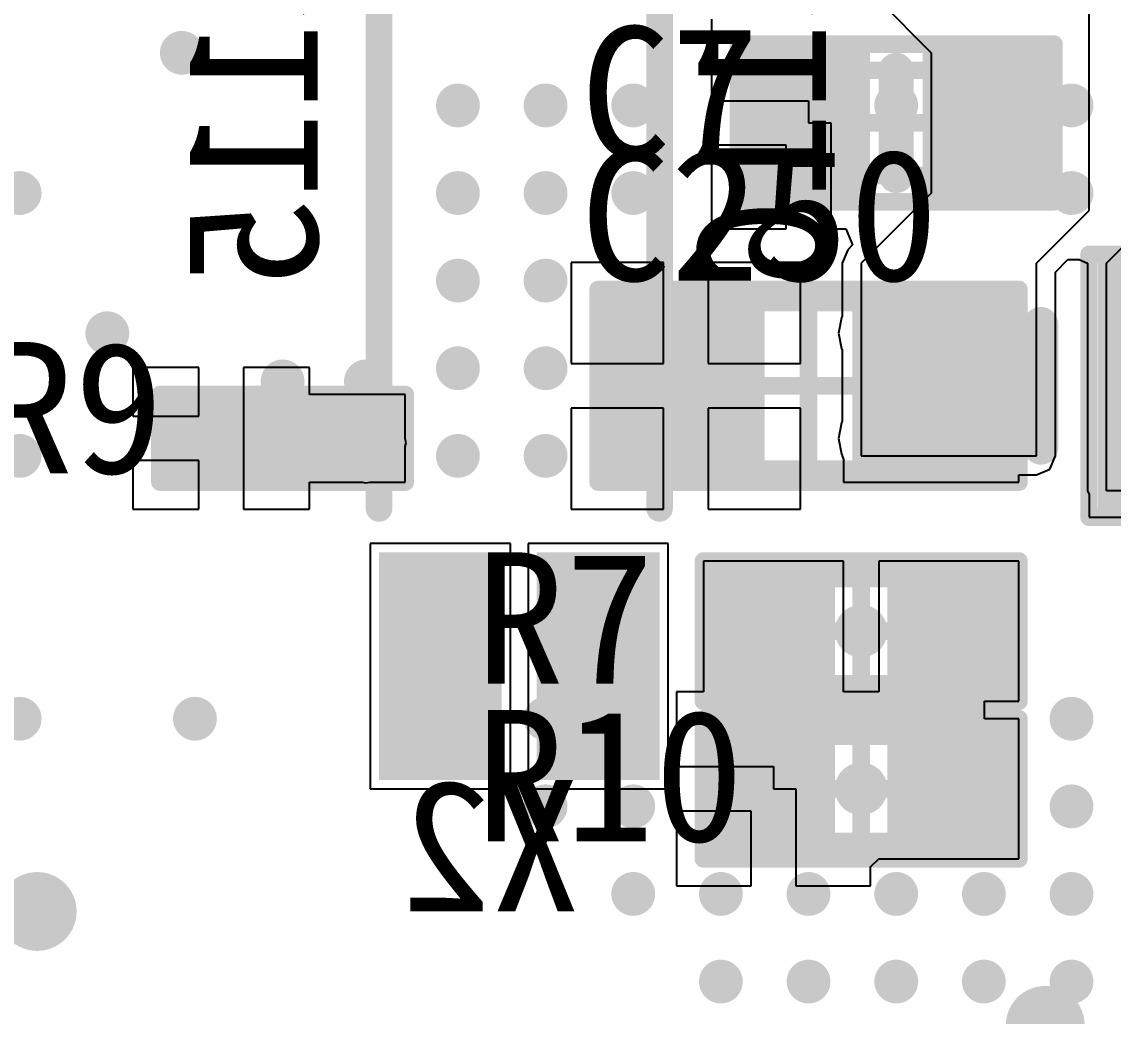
# Model space of a CAD drawing. Header units: millimetres. Extents: x 15 to 120, y 22 to 104.
# Drawn here: x 74.51 to 80.74, y 53.5 to 59.18 of the extents above; entities that cross this region are included whole.
import ezdxf

# ---------------------------------------------------------------- set-up
doc = ezdxf.new("R2010")
doc.units = ezdxf.units.MM
for name, color, linetype in [('BottomLayer', 5, 'Continuous'), ('BottomOverlay', 54, 'Continuous'), ('BottomPaste', 16, 'Continuous'), ('BottomSolder', 6, 'Continuous'), ('Mechanical13', 56, 'Continuous'), ('Mechanical15', 56, 'Continuous'), ('MultiLayer', 9, 'Continuous'), ('TopLayer', 1, 'Continuous'), ('TopOverlay', 2, 'Continuous'), ('TopPaste', 8, 'Continuous'), ('TopSolder', 216, 'Continuous')]:
    doc.layers.add(name, color=color, linetype=linetype)

msp = doc.modelspace()

# ---------------------------------------------------------------- linework, layer by layer
at = {"layer": 'BottomLayer'}
for p, q in [((77.29999525999999, 56.19999936), (76.49999686, 56.19999936)), ((76.49999686, 56.19999936), (76.49999686, 54.80000216)), ((77.29999525999999, 54.80000216), (77.29999525999999, 56.19999936)), ((78.199996, 56.19999936), (77.39999759999999, 56.19999936)), ((77.39999759999999, 56.19999936), (77.39999759999999, 54.80000216)), ((78.199996, 54.80000216), (78.199996, 56.19999936)), ((76.49999686, 54.80000216), (77.29999525999999, 54.80000216)), ((77.39999759999999, 54.80000216), (78.199996, 54.80000216))]:
    msp.add_line(p, q, dxfattribs=at)
at = {"layer": 'BottomLayer', "const_width": 0.12499848}
for points in [[(74.43750161999999, 58.20000044, 1), (74.5625001, 58.20000044, 1)], [(76.9375017, 58.20000044, 1), (77.06250018, 58.20000044, 1)], [(80.43750232, 58.20000044, 1), (80.5625008, 58.20000044, 1)], [(74.43750161999999, 56.7000009, 1), (74.5625001, 56.7000009, 1)], [(76.9375017, 56.7000009, 1), (77.06250018, 56.7000009, 1)], [(78.33750144, 56.7000009, 1), (78.46249992, 56.7000009, 1)], [(74.43749908, 55.20000135999999, 1), (74.56249756, 55.20000135999999, 1)], [(75.43749962, 55.20000135999999, 1), (75.5624981, 55.20000135999999, 1)], [(78.83750044, 55.20000135999999, 1), (78.96249892, 55.20000135999999, 1)], [(80.43750232, 55.20000135999999, 1), (80.5625008, 55.20000135999999, 1)]]:
    msp.add_lwpolyline(points, format="xyb", close=True, dxfattribs=at)
at = {"layer": 'BottomLayer'}
for points in [[(77.19999546, 54.90000196), (77.19999546, 56.09999955999999), (76.59999666, 54.90000196), (76.59999666, 56.09999955999999)], [(78.09999619999999, 54.90000196), (78.09999619999999, 56.09999955999999), (77.4999974, 54.90000196), (77.4999974, 56.09999955999999)]]:
    msp.add_solid(points, dxfattribs=at)
at = {"layer": 'BottomOverlay', "const_width": 0.15200122}
for points in [[(76.54999676, 56.40000149999999), (76.54999676, 60.90000011999999)], [(78.1499961, 56.40000149999999), (78.1499961, 60.90000011999999)]]:
    msp.add_lwpolyline(points, dxfattribs=at)
at = {"layer": 'BottomOverlay', "const_width": 0.07599934}
for points in [[(76.51199582, 56.40000149999999, 1), (76.5879977, 56.40000149999999, 1)], [(78.11199515999999, 56.40000149999999, 1), (78.18799704, 56.40000149999999, 1)]]:
    msp.add_lwpolyline(points, format="xyb", close=True, dxfattribs=at)
at = {"layer": 'BottomPaste'}
for points in [[(77.19999546, 54.90000196), (77.19999546, 56.09999955999999), (76.59999666, 54.90000196), (76.59999666, 56.09999955999999)], [(77.19999546, 54.90000196), (77.19999546, 56.09999955999999), (76.59999666, 54.90000196), (76.59999666, 56.09999955999999)], [(78.09999619999999, 54.90000196), (78.09999619999999, 56.09999955999999), (77.4999974, 54.90000196), (77.4999974, 56.09999955999999)], [(78.09999619999999, 54.90000196), (78.09999619999999, 56.09999955999999), (77.4999974, 54.90000196), (77.4999974, 56.09999955999999)]]:
    msp.add_solid(points, dxfattribs=at)
at = {"layer": 'BottomSolder'}
for points in [[(77.24999536, 54.85000205999999), (77.24999536, 56.14999946), (76.54999676, 54.85000205999999), (76.54999676, 56.14999946)], [(77.24999536, 54.85000205999999), (77.24999536, 56.14999946), (76.54999676, 54.85000205999999), (76.54999676, 56.14999946)], [(78.1499961, 54.85000205999999), (78.1499961, 56.14999946), (77.4499975, 54.85000205999999), (77.4499975, 56.14999946)], [(78.1499961, 54.85000205999999), (78.1499961, 56.14999946), (77.4499975, 54.85000205999999), (77.4499975, 56.14999946)]]:
    msp.add_solid(points, dxfattribs=at)
at = {"layer": 'Mechanical13', "const_width": 0.0999998}
for points in [[(78.94999704, 58.89997872), (80.05002024, 58.89997872)], [(78.94999704, 58.29997992), (78.94999704, 58.89997872)], [(80.05002024, 58.29997992), (80.05002024, 58.89997872)], [(78.94999704, 58.29997992), (80.05002024, 58.29997992)], [(78.12499996, 57.57499788), (79.87500154, 57.57499788)], [(78.12499996, 56.62499724), (78.12499996, 57.57499788)], [(79.87500154, 56.62499724), (79.87500154, 57.57499788)], [(75.68499976, 56.9649991), (76.3149985, 56.9649991)], [(75.68499976, 56.63499722), (75.68499976, 56.9649991)], [(76.3149985, 56.63499722), (76.3149985, 56.9649991)], [(75.68499976, 56.63499722), (76.3149985, 56.63499722)], [(78.12499996, 56.62499724), (79.87500154, 56.62499724)], [(78.75000252, 55.40000096), (78.75000252, 55.99999975999999)], [(78.75000252, 55.99999975999999), (79.85000285999999, 55.99999975999999)], [(79.85000285999999, 55.40000096), (79.85000285999999, 55.99999975999999)], [(78.75000252, 55.40000096), (79.85000285999999, 55.40000096)], [(78.74999998, 54.50000022), (78.74999998, 55.09999902)], [(78.74999998, 55.09999902), (79.85000031999999, 55.09999902)], [(79.85000031999999, 54.50000022), (79.85000031999999, 55.09999902)], [(78.74999998, 54.50000022), (79.85000031999999, 54.50000022)]]:
    msp.add_lwpolyline(points, dxfattribs=at)
at = {"layer": 'Mechanical13', "const_width": 0.0499999}
for points in [[(78.92499835999999, 58.89997872, 1), (78.97499572, 58.89997872, 1)], [(78.92499835999999, 58.89997872, 1), (78.97499572, 58.89997872, 1)], [(80.02502156, 58.89997872, 1), (80.07501891999999, 58.89997872, 1)], [(80.02502156, 58.89997872, 1), (80.07501891999999, 58.89997872, 1)], [(78.92499835999999, 58.29997992, 1), (78.97499572, 58.29997992, 1)], [(78.92499835999999, 58.29997992, 1), (78.97499572, 58.29997992, 1)], [(80.02502156, 58.29997992, 1), (80.07501891999999, 58.29997992, 1)], [(80.02502156, 58.29997992, 1), (80.07501891999999, 58.29997992, 1)], [(78.10000128, 57.57499788, 1), (78.14999863999999, 57.57499788, 1)], [(78.10000128, 57.57499788, 1), (78.14999863999999, 57.57499788, 1)], [(79.85000285999999, 57.57499788, 1), (79.90000022, 57.57499788, 1)], [(79.85000285999999, 57.57499788, 1), (79.90000022, 57.57499788, 1)], [(75.66000108, 56.9649991, 1), (75.70999843999999, 56.9649991, 1)], [(75.66000108, 56.9649991, 1), (75.70999843999999, 56.9649991, 1)], [(76.28999981999999, 56.9649991, 1), (76.33999718, 56.9649991, 1)], [(76.28999981999999, 56.9649991, 1), (76.33999718, 56.9649991, 1)], [(75.66000108, 56.63499722, 1), (75.70999843999999, 56.63499722, 1)], [(75.66000108, 56.63499722, 1), (75.70999843999999, 56.63499722, 1)], [(76.28999981999999, 56.63499722, 1), (76.33999718, 56.63499722, 1)], [(76.28999981999999, 56.63499722, 1), (76.33999718, 56.63499722, 1)], [(78.10000128, 56.62499724, 1), (78.14999863999999, 56.62499724, 1)], [(78.10000128, 56.62499724, 1), (78.14999863999999, 56.62499724, 1)], [(79.85000285999999, 56.62499724, 1), (79.90000022, 56.62499724, 1)], [(79.85000285999999, 56.62499724, 1), (79.90000022, 56.62499724, 1)], [(78.72500384, 55.99999975999999, 1), (78.77500119999999, 55.99999975999999, 1)], [(78.72500384, 55.99999975999999, 1), (78.77500119999999, 55.99999975999999, 1)], [(79.82500418, 55.99999975999999, 1), (79.87500154, 55.99999975999999, 1)], [(79.82500418, 55.99999975999999, 1), (79.87500154, 55.99999975999999, 1)], [(78.72500384, 55.40000096, 1), (78.77500119999999, 55.40000096, 1)], [(78.72500384, 55.40000096, 1), (78.77500119999999, 55.40000096, 1)], [(79.82500418, 55.40000096, 1), (79.87500154, 55.40000096, 1)], [(79.82500418, 55.40000096, 1), (79.87500154, 55.40000096, 1)], [(78.7250013, 55.09999902, 1), (78.77499866, 55.09999902, 1)], [(78.7250013, 55.09999902, 1), (78.77499866, 55.09999902, 1)], [(79.82500164, 55.09999902, 1), (79.874999, 55.09999902, 1)], [(79.82500164, 55.09999902, 1), (79.874999, 55.09999902, 1)], [(78.7250013, 54.50000022, 1), (78.77499866, 54.50000022, 1)], [(78.7250013, 54.50000022, 1), (78.77499866, 54.50000022, 1)], [(79.82500164, 54.50000022, 1), (79.874999, 54.50000022, 1)], [(79.82500164, 54.50000022, 1), (79.874999, 54.50000022, 1)]]:
    msp.add_lwpolyline(points, format="xyb", close=True, dxfattribs=at)
at = {"layer": 'Mechanical15', "const_width": 0.0999998}
for points in [[(78.59998503999999, 59.04999111999999), (80.39998143999999, 59.04999111999999)], [(78.59998503999999, 58.15001831999999), (78.59998503999999, 59.04999111999999)], [(80.39998143999999, 58.15001831999999), (80.39998143999999, 59.04999111999999)], [(79.50000863999999, 58.29997992), (79.50000863999999, 58.89997872)], [(79.19998384, 58.60000471999999), (79.79998264, 58.60000471999999)], [(78.59998503999999, 58.15001831999999), (80.39998143999999, 58.15001831999999)], [(80.60000136, 57.8499986), (83.40000083999999, 57.8499986)], [(80.60000136, 56.34999905999999), (80.60000136, 57.8499986)], [(77.80000188, 57.64999899999999), (80.19999962, 57.64999899999999)], [(77.80000188, 56.54999866), (77.80000188, 57.64999899999999)], [(80.19999962, 56.54999866), (80.19999962, 57.64999899999999)], [(78.99999948, 56.62499724), (78.99999948, 57.57499788)], [(78.52500169999999, 57.09999756), (79.47499979999999, 57.09999756)], [(75.29999925999999, 57.04999766), (76.69999899999999, 57.04999766)], [(75.29999925999999, 56.54999866), (75.29999925999999, 57.04999766)], [(76.69999899999999, 56.54999866), (76.69999899999999, 57.04999766)], [(76.00000039999999, 56.63499722), (76.00000039999999, 56.9649991)], [(75.83499945999999, 56.79999815999999), (76.16499879999999, 56.79999815999999)], [(75.29999925999999, 56.54999866), (76.69999899999999, 56.54999866)], [(77.80000188, 56.54999866), (80.19999962, 56.54999866)], [(80.60000136, 56.34999905999999), (83.40000083999999, 56.34999905999999)], [(78.40000322, 55.29999862), (78.40000322, 56.09999955999999)], [(78.40000322, 56.09999955999999), (80.20000216, 56.09999955999999)], [(80.20000216, 55.29999862), (80.20000216, 56.09999955999999)], [(79.30000142, 55.40000096), (79.30000142, 55.99999975999999)], [(79.00000202, 55.70000036), (79.60000336, 55.70000036)], [(78.40000322, 55.29999862), (80.20000216, 55.29999862)], [(78.40000067999999, 54.40000042), (78.40000067999999, 55.20000135999999)], [(78.40000067999999, 55.20000135999999), (80.19999962, 55.20000135999999)], [(80.19999962, 54.40000042), (80.19999962, 55.20000135999999)], [(79.30000142, 54.50000022), (79.30000142, 55.09999902)], [(78.99999948, 54.79999961999999), (79.60000081999999, 54.79999961999999)], [(78.40000067999999, 54.40000042), (80.19999962, 54.40000042)]]:
    msp.add_lwpolyline(points, dxfattribs=at)
at = {"layer": 'Mechanical15', "const_width": 0.0499999}
for points in [[(78.57498636, 59.04999111999999, 1), (78.62498371999999, 59.04999111999999, 1)], [(78.57498636, 59.04999111999999, 1), (78.62498371999999, 59.04999111999999, 1)], [(80.37498276, 59.04999111999999, 1), (80.42498012, 59.04999111999999, 1)], [(80.37498276, 59.04999111999999, 1), (80.42498012, 59.04999111999999, 1)], [(79.47500996, 58.89997872, 1), (79.52500732, 58.89997872, 1)], [(79.17498515999999, 58.60000471999999, 1), (79.22498252, 58.60000471999999, 1)], [(79.77498396, 58.60000471999999, 1), (79.82498131999999, 58.60000471999999, 1)], [(79.47500996, 58.29997992, 1), (79.52500732, 58.29997992, 1)], [(78.57498636, 58.15001831999999, 1), (78.62498371999999, 58.15001831999999, 1)], [(78.57498636, 58.15001831999999, 1), (78.62498371999999, 58.15001831999999, 1)], [(80.37498276, 58.15001831999999, 1), (80.42498012, 58.15001831999999, 1)], [(80.37498276, 58.15001831999999, 1), (80.42498012, 58.15001831999999, 1)], [(80.57500268, 57.8499986, 1), (80.62500003999999, 57.8499986, 1)], [(80.57500268, 57.8499986, 1), (80.62500003999999, 57.8499986, 1)], [(77.7750032, 57.64999899999999, 1), (77.82500055999999, 57.64999899999999, 1)], [(77.7750032, 57.64999899999999, 1), (77.82500055999999, 57.64999899999999, 1)], [(80.17500093999999, 57.64999899999999, 1), (80.2249983, 57.64999899999999, 1)], [(80.17500093999999, 57.64999899999999, 1), (80.2249983, 57.64999899999999, 1)], [(78.97500079999999, 57.57499788, 1), (79.02499816, 57.57499788, 1)], [(78.50000302, 57.09999756, 1), (78.55000038, 57.09999756, 1)], [(79.45000112, 57.09999756, 1), (79.49999848, 57.09999756, 1)], [(75.27500058, 57.04999766, 1), (75.32499793999999, 57.04999766, 1)], [(75.27500058, 57.04999766, 1), (75.32499793999999, 57.04999766, 1)], [(76.67500032, 57.04999766, 1), (76.72499768, 57.04999766, 1)], [(76.67500032, 57.04999766, 1), (76.72499768, 57.04999766, 1)], [(75.97500172, 56.9649991, 1), (76.02499908, 56.9649991, 1)], [(75.81000078, 56.79999815999999, 1), (75.85999814, 56.79999815999999, 1)], [(76.14000012, 56.79999815999999, 1), (76.18999748, 56.79999815999999, 1)], [(75.97500172, 56.63499722, 1), (76.02499908, 56.63499722, 1)], [(78.97500079999999, 56.62499724, 1), (79.02499816, 56.62499724, 1)], [(75.27500058, 56.54999866, 1), (75.32499793999999, 56.54999866, 1)], [(75.27500058, 56.54999866, 1), (75.32499793999999, 56.54999866, 1)], [(76.67500032, 56.54999866, 1), (76.72499768, 56.54999866, 1)], [(76.67500032, 56.54999866, 1), (76.72499768, 56.54999866, 1)], [(77.7750032, 56.54999866, 1), (77.82500055999999, 56.54999866, 1)], [(77.7750032, 56.54999866, 1), (77.82500055999999, 56.54999866, 1)], [(80.17500093999999, 56.54999866, 1), (80.2249983, 56.54999866, 1)], [(80.17500093999999, 56.54999866, 1), (80.2249983, 56.54999866, 1)], [(80.57500268, 56.34999905999999, 1), (80.62500003999999, 56.34999905999999, 1)], [(80.57500268, 56.34999905999999, 1), (80.62500003999999, 56.34999905999999, 1)], [(78.37500453999999, 56.09999955999999, 1), (78.4250019, 56.09999955999999, 1)], [(78.37500453999999, 56.09999955999999, 1), (78.4250019, 56.09999955999999, 1)], [(80.17500348, 56.09999955999999, 1), (80.22500083999999, 56.09999955999999, 1)], [(80.17500348, 56.09999955999999, 1), (80.22500083999999, 56.09999955999999, 1)], [(79.27500273999999, 55.99999975999999, 1), (79.3250001, 55.99999975999999, 1)], [(78.97500334, 55.70000036, 1), (79.02500069999999, 55.70000036, 1)], [(79.57500467999999, 55.70000036, 1), (79.62500204, 55.70000036, 1)], [(79.27500273999999, 55.40000096, 1), (79.3250001, 55.40000096, 1)], [(78.37500453999999, 55.29999862, 1), (78.4250019, 55.29999862, 1)], [(78.37500453999999, 55.29999862, 1), (78.4250019, 55.29999862, 1)], [(80.17500348, 55.29999862, 1), (80.22500083999999, 55.29999862, 1)], [(80.17500348, 55.29999862, 1), (80.22500083999999, 55.29999862, 1)], [(78.375002, 55.20000135999999, 1), (78.42499936, 55.20000135999999, 1)], [(78.375002, 55.20000135999999, 1), (78.42499936, 55.20000135999999, 1)], [(80.17500093999999, 55.20000135999999, 1), (80.2249983, 55.20000135999999, 1)], [(80.17500093999999, 55.20000135999999, 1), (80.2249983, 55.20000135999999, 1)], [(79.27500273999999, 55.09999902, 1), (79.3250001, 55.09999902, 1)], [(78.97500079999999, 54.79999961999999, 1), (79.02499816, 54.79999961999999, 1)], [(79.57500214, 54.79999961999999, 1), (79.6249995, 54.79999961999999, 1)], [(79.27500273999999, 54.50000022, 1), (79.3250001, 54.50000022, 1)], [(78.375002, 54.40000042, 1), (78.42499936, 54.40000042, 1)], [(78.375002, 54.40000042, 1), (78.42499936, 54.40000042, 1)], [(80.17500093999999, 54.40000042, 1), (80.2249983, 54.40000042, 1)], [(80.17500093999999, 54.40000042, 1), (80.2249983, 54.40000042, 1)]]:
    msp.add_lwpolyline(points, format="xyb", close=True, dxfattribs=at)
at = {"layer": 'MultiLayer'}
for points, const_width in [([(75.36250104, 59.00000137999999, 1), (75.48749952, 59.00000137999999, 1)], 0.12499848), ([(78.76250186, 58.87500035999999, 1), (78.88750034, 58.87500035999999, 1)], 0.12499848), ([(76.9375017, 58.69999944, 1), (77.06250018, 58.69999944, 1)], 0.12499848), ([(77.4375007, 58.69999944, 1), (77.56249917999999, 58.69999944, 1)], 0.12499848), ([(77.93750224, 58.69999944, 1), (78.06250072, 58.69999944, 1)], 0.12499848), ([(79.43750177999999, 58.69999944, 1), (79.56250026, 58.69999944, 1)], 0.12499848), ([(80.43750232, 58.69999944, 1), (80.5625008, 58.69999944, 1)], 0.12499848), ([(78.76250186, 58.59999964, 1), (78.88750034, 58.59999964, 1)], 0.12499848), ([(79.93748808, 58.59999964, 1), (80.06248656, 58.59999964, 1)], 0.12499848), ([(78.76250186, 58.32499892, 1), (78.88750034, 58.32499892, 1)], 0.12499848), ([(74.43750161999999, 58.20000044, 1), (74.5625001, 58.20000044, 1)], 0.12499848), ([(74.43750161999999, 58.20000044, 1), (74.5625001, 58.20000044, 1)], 0.12499848), ([(76.9375017, 58.20000044, 1), (77.06250018, 58.20000044, 1)], 0.12499848), ([(76.9375017, 58.20000044, 1), (77.06250018, 58.20000044, 1)], 0.12499848), ([(77.4375007, 58.20000044, 1), (77.56249917999999, 58.20000044, 1)], 0.12499848), ([(77.93750224, 58.20000044, 1), (78.06250072, 58.20000044, 1)], 0.12499848), ([(80.43750232, 58.20000044, 1), (80.5625008, 58.20000044, 1)], 0.12499848), ([(76.9375017, 57.70000143999999, 1), (77.06250018, 57.70000143999999, 1)], 0.12499848), ([(77.4375007, 57.70000143999999, 1), (77.56249917999999, 57.70000143999999, 1)], 0.12499848), ([(77.96250092, 57.47500062, 1), (78.0874994, 57.47500062, 1)], 0.12499848), ([(74.93750062, 57.3999995, 1), (75.0624991, 57.3999995, 1)], 0.12499848), ([(79.33750198, 57.40000204, 1), (79.46250046, 57.40000204, 1)], 0.12499848), ([(79.58750148, 57.29999969999999, 1), (79.81249976, 57.29999969999999, 1)], 0.22499828), ([(79.93750078, 57.40000204, 1), (80.06249926, 57.40000204, 1)], 0.12499848), ([(76.9375017, 57.19999989999999, 1), (77.06250018, 57.19999989999999, 1)], 0.12499848), ([(77.4375007, 57.19999989999999, 1), (77.56249917999999, 57.19999989999999, 1)], 0.12499848), ([(77.96250092, 57.19999989999999, 1), (78.0874994, 57.19999989999999, 1)], 0.12499848), ([(75.93750116, 57.12500132, 1), (76.06249964, 57.12500132, 1)], 0.12499848), ([(76.41250147999999, 57.12500132, 1), (76.53749995999999, 57.12500132, 1)], 0.12499848), ([(79.43750177999999, 57.1000001, 1), (79.56250026, 57.1000001, 1)], 0.12499848), ([(79.83750098, 57.1000001, 1), (79.96249945999999, 57.1000001, 1)], 0.12499848), ([(79.58750148, 56.9000005, 1), (79.81249976, 56.9000005, 1)], 0.22499828), ([(77.96250092, 56.92499918, 1), (78.0874994, 56.92499918, 1)], 0.12499848), ([(76.41250147999999, 56.77500202, 1), (76.53749995999999, 56.77500202, 1)], 0.12499848), ([(79.33750198, 56.8000007, 1), (79.46250046, 56.8000007, 1)], 0.12499848), ([(79.93750078, 56.8000007, 1), (80.06249926, 56.8000007, 1)], 0.12499848), ([(74.43750161999999, 56.7000009, 1), (74.5625001, 56.7000009, 1)], 0.12499848), ([(76.9375017, 56.7000009, 1), (77.06250018, 56.7000009, 1)], 0.12499848), ([(76.9375017, 56.7000009, 1), (77.06250018, 56.7000009, 1)], 0.12499848), ([(77.4375007, 56.7000009, 1), (77.56249917999999, 56.7000009, 1)], 0.12499848), ([(78.33750144, 56.7000009, 1), (78.46249992, 56.7000009, 1)], 0.12499848), ([(79.7125025, 55.82500138, 1), (79.83750098, 55.82500138, 1)], 0.12499848), ([(78.73750064, 55.72500158, 1), (78.86249912, 55.72500158, 1)], 0.12499848), ([(76.9375017, 55.70000036, 1), (77.06250018, 55.70000036, 1)], 0.12499848), ([(77.4375007, 55.70000036, 1), (77.56249917999999, 55.70000036, 1)], 0.12499848), ([(77.93750224, 55.70000036, 1), (78.06250072, 55.70000036, 1)], 0.12499848), ([(74.43749908, 55.20000135999999, 1), (74.56249756, 55.20000135999999, 1)], 0.12499848), ([(75.43749962, 55.20000135999999, 1), (75.5624981, 55.20000135999999, 1)], 0.12499848), ([(76.9375017, 55.20000135999999, 1), (77.06250018, 55.20000135999999, 1)], 0.12499848), ([(77.4375007, 55.20000135999999, 1), (77.56249917999999, 55.20000135999999, 1)], 0.12499848), ([(77.93750224, 55.20000135999999, 1), (78.06250072, 55.20000135999999, 1)], 0.12499848), ([(78.83750044, 55.20000135999999, 1), (78.96249892, 55.20000135999999, 1)], 0.12499848), ([(80.43750232, 55.20000135999999, 1), (80.5625008, 55.20000135999999, 1)], 0.12499848), ([(80.43750232, 55.20000135999999, 1), (80.5625008, 55.20000135999999, 1)], 0.12499848), ([(77.4375007, 54.69999982, 1), (77.56249917999999, 54.69999982, 1)], 0.12499848), ([(77.93750224, 54.69999982, 1), (78.06250072, 54.69999982, 1)], 0.12499848), ([(78.53750104, 54.69999982, 1), (78.66249952, 54.69999982, 1)], 0.12499848), ([(78.93750278, 54.69999982, 1), (79.06250125999999, 54.69999982, 1)], 0.12499848), ([(80.43750232, 54.69999982, 1), (80.5625008, 54.69999982, 1)], 0.12499848), ([(74.48750152, 54.10000101999999, 1), (74.71249979999999, 54.10000101999999, 1)], 0.22499828), ([(77.93750224, 54.20000082, 1), (78.06250072, 54.20000082, 1)], 0.12499848), ([(78.43750123999999, 54.20000082, 1), (78.56249971999999, 54.20000082, 1)], 0.12499848), ([(78.93750278, 54.20000082, 1), (79.06250125999999, 54.20000082, 1)], 0.12499848), ([(79.43750177999999, 54.20000082, 1), (79.56250026, 54.20000082, 1)], 0.12499848), ([(79.93750078, 54.20000082, 1), (80.06249926, 54.20000082, 1)], 0.12499848), ([(80.43750232, 54.20000082, 1), (80.5625008, 54.20000082, 1)], 0.12499848), ([(78.43750123999999, 53.69999928, 1), (78.56249971999999, 53.69999928, 1)], 0.12499848), ([(78.93750278, 53.69999928, 1), (79.06250125999999, 53.69999928, 1)], 0.12499848), ([(79.43750177999999, 53.69999928, 1), (79.56250026, 53.69999928, 1)], 0.12499848), ([(79.93750078, 53.69999928, 1), (80.06249926, 53.69999928, 1)], 0.12499848), ([(80.43750232, 53.69999928, 1), (80.5625008, 53.69999928, 1)], 0.12499848), ([(80.23750272, 53.44999978, 1), (80.46250099999999, 53.44999978, 1)], 0.22499828)]:
    msp.add_lwpolyline(points, format="xyb", close=True, dxfattribs=dict(at, const_width=const_width))
at = {"layer": 'TopLayer'}
for p, q in [((80.60000136, 58.10000064), (80.60000136, 60.20000151999999)), ((79.40000122, 59.30000078), (79.70000062, 59.00000137999999)), ((78.44598484, 59.19176122), (78.44598484, 58.72700472)), ((79.70000062, 59.00000137999999), (79.70000062, 58.20000044)), ((78.44598484, 58.72700472), (78.99998423999999, 58.72700472)), ((78.99998423999999, 58.72700472), (78.99998423999999, 58.60000471999999)), ((78.99998423999999, 58.60000471999999), (79.12698424, 58.60000471999999)), ((79.12698424, 58.60000471999999), (79.12698424, 57.99600542)), ((78.87298424, 58.47300472), (78.44598484, 58.47300472)), ((78.44598484, 58.47300472), (78.44598484, 57.99600542)), ((78.87298424, 57.99600542), (78.87298424, 58.47300472)), ((79.70000062, 58.20000044), (79.30000142, 57.80000124)), ((80.30000195999999, 57.80000124), (80.60000136, 58.10000064)), ((78.44598484, 57.99600542), (78.87298424, 57.99600542)), ((79.12698424, 57.99600542), (79.21227236, 57.99600542)), ((79.21227236, 57.99600542), (79.25054, 57.90361546)), ((80.70000116, 57.80000124), (80.90000076, 58.00000084)), ((79.25054, 57.90361546), (79.2234636, 57.87653906)), ((79.2234636, 57.87653906), (79.19176186, 57.80000124)), ((78.17300087999999, 57.80399666), (77.64600168, 57.80399666)), ((77.64600168, 57.80399666), (77.64600168, 57.22699755999999)), ((78.17300087999999, 57.22699755999999), (78.17300087999999, 57.80399666)), ((78.95400008, 57.80399666), (78.42700088, 57.80399666)), ((78.42700088, 57.80399666), (78.42700088, 57.22699755999999)), ((78.95400008, 57.22699755999999), (78.95400008, 57.80399666)), ((79.19176186, 57.80000124), (79.19176186, 57.49333434)), ((79.30000142, 57.80000124), (79.30000142, 56.7000009)), ((80.30000195999999, 56.7000009), (80.30000195999999, 57.80000124)), ((80.40824151999999, 57.74918854), (80.47895512, 57.8198996)), ((80.47895512, 57.8198996), (80.54372258, 57.81989706)), ((80.54372258, 57.81989706), (80.5917616, 57.7999987)), ((80.5917616, 57.7999987), (80.5917616, 56.50000129999999)), ((80.70000116, 56.50000129999999), (80.70000116, 57.80000124)), ((80.40824151999999, 56.7000009), (80.40824151999999, 57.74918854)), ((79.18805854, 57.48779206), (79.17059603999999, 57.40000204)), ((79.19176186, 57.49333434), (79.18805854, 57.48779206)), ((79.17059603999999, 57.40000204), (79.18805854, 57.31221202)), ((79.18805854, 57.31221202), (79.19176186, 57.30666974)), ((79.19176186, 57.30666974), (79.19176186, 56.893333)), ((77.64600168, 57.22699755999999), (78.17300087999999, 57.22699755999999)), ((78.42700088, 57.22699755999999), (78.95400008, 57.22699755999999)), ((75.52299855999999, 57.20399785999999), (75.14599906, 57.20399785999999)), ((75.14599906, 57.20399785999999), (75.14599906, 56.92699816)), ((75.52299855999999, 56.92699816), (75.52299855999999, 57.20399785999999)), ((76.15399805999999, 57.20399785999999), (75.77699856, 57.20399785999999)), ((75.77699856, 57.20399785999999), (75.77699856, 56.79999815999999)), ((76.15399805999999, 57.04999766), (76.15399805999999, 57.20399785999999)), ((76.69999899999999, 57.04999766), (76.15399805999999, 57.04999766)), ((76.69999899999999, 56.7971559), (76.69999899999999, 57.04999766)), ((78.17300087999999, 56.97299756), (77.64600168, 56.97299756)), ((77.64600168, 56.97299756), (77.64600168, 56.39599845999999)), ((78.17300087999999, 56.39599845999999), (78.17300087999999, 56.97299756)), ((78.95400008, 56.97299756), (78.42700088, 56.97299756)), ((78.42700088, 56.97299756), (78.42700088, 56.39599845999999)), ((78.95400008, 56.39599845999999), (78.95400008, 56.97299756)), ((75.14599906, 56.92699816), (75.52299855999999, 56.92699816)), ((79.18805854, 56.88779072), (79.17059603999999, 56.8000007)), ((79.19176186, 56.893333), (79.18805854, 56.88779072)), ((75.77699856, 56.79999815999999), (75.77699856, 56.39599845999999)), ((76.7044059, 56.77500202), (76.69999899999999, 56.7971559)), ((76.69999899999999, 56.75284814), (76.7044059, 56.77500202)), ((79.17059603999999, 56.8000007), (79.18805854, 56.71221068)), ((76.69999899999999, 56.54999866), (76.69999899999999, 56.75284814)), ((79.18805854, 56.71221068), (79.19176186, 56.7066684)), ((75.52299855999999, 56.67299816), (75.14599906, 56.67299816)), ((75.14599906, 56.67299816), (75.14599906, 56.39599845999999)), ((75.52299855999999, 56.39599845999999), (75.52299855999999, 56.67299816)), ((79.19176186, 56.7066684), (79.19176186, 56.7000009)), ((79.19176186, 56.7000009), (79.20000162, 56.68010761999999)), ((79.20000162, 56.68010761999999), (79.20000162, 56.54999866)), ((79.30000142, 56.7000009), (80.30000195999999, 56.7000009)), ((80.37653978, 56.62346307999999), (80.40824151999999, 56.7000009)), ((80.19999962, 56.54999866), (80.19999962, 56.59176134)), ((80.19999962, 56.59176134), (80.30000195999999, 56.59176134)), ((80.30000195999999, 56.59176134), (80.37653978, 56.62346307999999)), ((76.15399805999999, 56.39599845999999), (76.15399805999999, 56.54999866)), ((76.15399805999999, 56.54999866), (76.45287223999999, 56.54999866)), ((76.45287223999999, 56.54999866), (76.47500072, 56.54559683999999)), ((76.47500072, 56.54559683999999), (76.49712919999999, 56.54999866)), ((76.49712919999999, 56.54999866), (76.69999899999999, 56.54999866)), ((79.20000162, 56.54999866), (80.19999962, 56.54999866)), ((80.5917616, 56.50000129999999), (80.60000389999999, 56.48010293999999)), ((80.60000389999999, 56.48010293999999), (80.60000389999999, 56.3500016)), ((81.6000019, 56.50000129999999), (80.70000116, 56.50000129999999)), ((75.14599906, 56.39599845999999), (75.52299855999999, 56.39599845999999)), ((75.77699856, 56.39599845999999), (76.15399805999999, 56.39599845999999)), ((77.64600168, 56.39599845999999), (78.17300087999999, 56.39599845999999)), ((78.42700088, 56.39599845999999), (78.95400008, 56.39599845999999)), ((80.60000389999999, 56.3500016), (81.39608308, 56.3500016)), ((79.20000162, 56.09999955999999), (78.40000322, 56.09999955999999)), ((78.40000322, 56.09999955999999), (78.40000322, 55.35399902)), ((79.20000162, 55.35399902), (79.20000162, 56.09999955999999)), ((80.20000216, 56.09999955999999), (79.40000375999999, 56.09999955999999)), ((79.40000375999999, 56.09999955999999), (79.40000375999999, 55.3540041)), ((80.20000216, 55.30000115999999), (80.20000216, 56.09999955999999)), ((78.40000322, 55.35399902), (78.24600047999999, 55.35399902)), ((78.24600047999999, 55.35399902), (78.24600047999999, 54.92699962)), ((79.34600082, 55.35400156), (79.20000162, 55.35399902)), ((79.34600336, 55.35400156), (79.34600082, 55.35400156)), ((79.34600082, 55.35400156), (79.34600082, 55.35400156)), ((79.34600843999999, 55.35400156), (79.34600336, 55.35400156)), ((79.34600336, 55.35400156), (79.34600336, 55.35400156)), ((79.34601098, 55.35399902), (79.34600843999999, 55.35400156)), ((79.3539942, 55.35399902), (79.34601098, 55.35399902)), ((79.35399674, 55.3540041), (79.3539942, 55.3540041)), ((79.3539942, 55.3540041), (79.3539942, 55.35399902)), ((79.3573978, 55.3540041), (79.35399674, 55.3540041)), ((79.35399674, 55.3540041), (79.35399674, 55.3540041)), ((79.40000375999999, 55.3540041), (79.3573978, 55.3540041)), ((79.3573978, 55.3540041), (79.3573978, 55.3540041)), ((80.00391924, 55.19999882), (80.00391924, 55.30000115999999)), ((80.00391924, 55.30000115999999), (80.20000216, 55.30000115999999)), ((80.19999962, 55.19999882), (80.00391924, 55.19999882)), ((80.19999962, 54.40000042), (80.19999962, 55.19999882)), ((78.24600047999999, 54.92699962), (78.79999988, 54.92699962)), ((78.79999988, 54.92699962), (78.79999988, 54.79999961999999)), ((78.79999988, 54.79999961999999), (78.92699988, 54.79999961999999)), ((78.92699988, 54.79999961999999), (78.92699988, 54.24600022)), ((78.67299987999999, 54.67299962), (78.24600047999999, 54.67299962)), ((78.24600047999999, 54.67299962), (78.24600047999999, 54.24600022)), ((78.67299987999999, 54.24600022), (78.67299987999999, 54.67299962)), ((79.35399928, 54.35399594), (79.40000375999999, 54.39999787999999)), ((79.35399928, 54.24600022), (79.35399928, 54.35399594)), ((79.40000375999999, 54.39999787999999), (79.42471033999999, 54.40000042)), ((79.42471033999999, 54.40000042), (79.42471288, 54.39999787999999)), ((79.42471288, 54.39999787999999), (79.42471288, 54.40000042)), ((79.42471288, 54.40000042), (80.19999962, 54.40000042)), ((78.24600047999999, 54.24600022), (78.67299987999999, 54.24600022)), ((78.92699988, 54.24600022), (79.35399928, 54.24600022))]:
    msp.add_line(p, q, dxfattribs=at)
for points, const_width in [([(78.76250186, 58.87500035999999, 1), (78.88750034, 58.87500035999999, 1)], 0.12499848), ([(76.9375017, 58.69999944, 1), (77.06250018, 58.69999944, 1)], 0.12499848), ([(77.4375007, 58.69999944, 1), (77.56249917999999, 58.69999944, 1)], 0.12499848), ([(77.93750224, 58.69999944, 1), (78.06250072, 58.69999944, 1)], 0.12499848), ([(78.76250186, 58.59999964, 1), (78.88750034, 58.59999964, 1)], 0.12499848), ([(79.93748808, 58.59999964, 1), (80.06248656, 58.59999964, 1)], 0.12499848), ([(79.97498356, 58.60000471999999, 1), (80.02498091999999, 58.60000471999999, 1)], 0.0499999), ([(79.97498863999999, 58.59999964, 1), (80.024986, 58.59999964, 1)], 0.0499999), ([(78.76250186, 58.32499892, 1), (78.88750034, 58.32499892, 1)], 0.12499848), ([(74.43750161999999, 58.20000044, 1), (74.5625001, 58.20000044, 1)], 0.12499848), ([(76.9375017, 58.20000044, 1), (77.06250018, 58.20000044, 1)], 0.12499848), ([(77.4375007, 58.20000044, 1), (77.56249917999999, 58.20000044, 1)], 0.12499848), ([(77.93750224, 58.20000044, 1), (78.06250072, 58.20000044, 1)], 0.12499848), ([(76.9375017, 57.70000143999999, 1), (77.06250018, 57.70000143999999, 1)], 0.12499848), ([(77.4375007, 57.70000143999999, 1), (77.56249917999999, 57.70000143999999, 1)], 0.12499848), ([(77.96250092, 57.47500062, 1), (78.0874994, 57.47500062, 1)], 0.12499848), ([(74.93750062, 57.3999995, 1), (75.0624991, 57.3999995, 1)], 0.12499848), ([(79.33750198, 57.40000204, 1), (79.46250046, 57.40000204, 1)], 0.12499848), ([(79.93750078, 57.40000204, 1), (80.06249926, 57.40000204, 1)], 0.12499848), ([(76.9375017, 57.19999989999999, 1), (77.06250018, 57.19999989999999, 1)], 0.12499848), ([(77.4375007, 57.19999989999999, 1), (77.56249917999999, 57.19999989999999, 1)], 0.12499848), ([(77.96250092, 57.19999989999999, 1), (78.0874994, 57.19999989999999, 1)], 0.12499848), ([(79.43750177999999, 57.1000001, 1), (79.56250026, 57.1000001, 1)], 0.12499848), ([(79.83750098, 57.1000001, 1), (79.96249945999999, 57.1000001, 1)], 0.12499848), ([(77.96250092, 56.92499918, 1), (78.0874994, 56.92499918, 1)], 0.12499848), ([(76.41250147999999, 56.77500202, 1), (76.53749995999999, 56.77500202, 1)], 0.12499848), ([(79.33750198, 56.8000007, 1), (79.46250046, 56.8000007, 1)], 0.12499848), ([(79.93750078, 56.8000007, 1), (80.06249926, 56.8000007, 1)], 0.12499848), ([(76.9375017, 56.7000009, 1), (77.06250018, 56.7000009, 1)], 0.12499848), ([(77.4375007, 56.7000009, 1), (77.56249917999999, 56.7000009, 1)], 0.12499848), ([(79.7125025, 55.82500138, 1), (79.83750098, 55.82500138, 1)], 0.12499848), ([(78.73750064, 55.72500158, 1), (78.86249912, 55.72500158, 1)], 0.12499848), ([(79.87500662, 55.8000027, 1), (79.92500398, 55.8000027, 1)], 0.0499999), ([(76.9375017, 55.70000036, 1), (77.06250018, 55.70000036, 1)], 0.12499848), ([(77.4375007, 55.70000036, 1), (77.56249917999999, 55.70000036, 1)], 0.12499848), ([(77.93750224, 55.70000036, 1), (78.06250072, 55.70000036, 1)], 0.12499848), ([(79.75000052, 55.69999782, 1), (79.85000031999999, 55.69999782, 1)], 0.0999998), ([(79.75000052, 55.69999782, 1), (79.85000031999999, 55.69999782, 1)], 0.0999998), ([(79.75000306, 55.70000036, 1), (79.85000285999999, 55.70000036, 1)], 0.0999998), ([(79.77500427999999, 55.70000036, 1), (79.82500164, 55.70000036, 1)], 0.0499999), ([(76.9375017, 55.20000135999999, 1), (77.06250018, 55.20000135999999, 1)], 0.12499848), ([(77.4375007, 55.20000135999999, 1), (77.56249917999999, 55.20000135999999, 1)], 0.12499848), ([(77.93750224, 55.20000135999999, 1), (78.06250072, 55.20000135999999, 1)], 0.12499848), ([(80.43750232, 55.20000135999999, 1), (80.5625008, 55.20000135999999, 1)], 0.12499848), ([(79.75000052, 54.79999961999999, 1), (79.85000031999999, 54.79999961999999, 1)], 0.0999998), ([(77.4375007, 54.69999982, 1), (77.56249917999999, 54.69999982, 1)], 0.12499848), ([(77.93750224, 54.69999982, 1), (78.06250072, 54.69999982, 1)], 0.12499848), ([(78.53750104, 54.69999982, 1), (78.66249952, 54.69999982, 1)], 0.12499848), ([(78.93750278, 54.69999982, 1), (79.06250125999999, 54.69999982, 1)], 0.12499848), ([(80.43750232, 54.69999982, 1), (80.5625008, 54.69999982, 1)], 0.12499848), ([(77.93750224, 54.20000082, 1), (78.06250072, 54.20000082, 1)], 0.12499848), ([(78.43750123999999, 54.20000082, 1), (78.56249971999999, 54.20000082, 1)], 0.12499848), ([(78.93750278, 54.20000082, 1), (79.06250125999999, 54.20000082, 1)], 0.12499848), ([(79.43750177999999, 54.20000082, 1), (79.56250026, 54.20000082, 1)], 0.12499848), ([(79.93750078, 54.20000082, 1), (80.06249926, 54.20000082, 1)], 0.12499848), ([(80.43750232, 54.20000082, 1), (80.5625008, 54.20000082, 1)], 0.12499848), ([(78.43750123999999, 53.69999928, 1), (78.56249971999999, 53.69999928, 1)], 0.12499848), ([(78.93750278, 53.69999928, 1), (79.06250125999999, 53.69999928, 1)], 0.12499848), ([(79.43750177999999, 53.69999928, 1), (79.56250026, 53.69999928, 1)], 0.12499848), ([(79.93750078, 53.69999928, 1), (80.06249926, 53.69999928, 1)], 0.12499848), ([(80.43750232, 53.69999928, 1), (80.5625008, 53.69999928, 1)], 0.12499848)]:
    msp.add_lwpolyline(points, format="xyb", close=True, dxfattribs=dict(at, const_width=const_width))
for points, const_width in [([(79.99998224, 58.60000471999999), (79.99998732, 58.59999964)], 0.0999998), ([(79.80000296, 55.70000036), (79.90000529999999, 55.8000027)], 0.0999998), ([(79.80000041999999, 55.69999782), (79.80000296, 55.70000036)], 0.1999996), ([(79.80000041999999, 54.79999961999999), (79.80000041999999, 55.69999782)], 0.1999996)]:
    msp.add_lwpolyline(points, dxfattribs=dict(at, const_width=const_width))
for points in [[(78.69998484, 58.95000401999999), (78.69998484, 58.25000541999999), (79.29998364, 58.95000401999999), (79.29998364, 58.25000541999999)], [(79.69998283999999, 58.95000401999999), (79.69998283999999, 58.25000541999999), (80.29998164, 58.95000401999999), (80.29998164, 58.25000541999999)], [(80.7000037, 57.7499988), (80.7000037, 56.4500014), (81.7000017, 57.7499988), (81.7000017, 56.4500014)], [(77.90000168, 57.54999666), (77.90000168, 56.64999846), (78.70000008, 57.54999666), (78.70000008, 56.64999846)], [(79.30000142, 57.54999666), (79.30000142, 56.64999846), (80.09999982, 57.54999666), (80.09999982, 56.64999846)], [(75.39999906, 56.94999786), (75.39999906, 56.64999846), (75.89999806, 56.94999786), (75.89999806, 56.64999846)], [(76.1000002, 56.94999786), (76.1000002, 56.64999846), (76.5999992, 56.94999786), (76.5999992, 56.64999846)], [(79.10000181999999, 55.40000096), (79.10000181999999, 55.99999975999999), (78.50000302, 55.40000096), (78.50000302, 55.99999975999999)], [(80.10000235999999, 55.40000096), (80.10000235999999, 55.99999975999999), (79.50000356, 55.40000096), (79.50000356, 55.99999975999999)], [(78.50000048, 55.09999902), (78.50000048, 54.50000022), (79.09999927999999, 55.09999902), (79.09999927999999, 54.50000022)], [(79.50000102, 55.09999902), (79.50000102, 54.50000022), (80.09999982, 55.09999902), (80.09999982, 54.50000022)]]:
    msp.add_solid(points, dxfattribs=at)
at = {"layer": 'TopOverlay', "const_width": 0.1999996}
for points in [[(79.50000863999999, 58.29997992), (79.50000863999999, 58.89997872)], [(80.32506667999999, 56.74999826), (80.32506667999999, 57.4499994)]]:
    msp.add_lwpolyline(points, dxfattribs=at)
at = {"layer": 'TopOverlay'}
for points, const_width in [([(79.45000874, 58.89997872, 1), (79.55000854, 58.89997872, 1)], 0.0999998), ([(79.45000874, 58.29997992, 1), (79.55000854, 58.29997992, 1)], 0.0999998), ([(80.27506677999999, 57.4499994, 1), (80.37506658, 57.4499994, 1)], 0.0999998), ([(80.27506677999999, 56.74999826, 1), (80.37506658, 56.74999826, 1)], 0.0999998), ([(79.35000131999999, 55.70000036, 1), (79.25000152, 55.70000036, 1)], 0.1999996), ([(79.20000162, 55.70000036, 1), (79.30000142, 55.70000036, 1)], 0.0999998), ([(79.30000142, 55.70000036, 1), (79.40000122, 55.70000036, 1)], 0.0999998), ([(79.35000131999999, 54.79999961999999, 1), (79.25000152, 54.79999961999999, 1)], 0.1999996), ([(79.20000162, 54.79999961999999, 1), (79.30000142, 54.79999961999999, 1)], 0.0999998), ([(79.30000142, 54.79999961999999, 1), (79.40000122, 54.79999961999999, 1)], 0.0999998)]:
    msp.add_lwpolyline(points, format="xyb", close=True, dxfattribs=dict(at, const_width=const_width))
at = {"layer": 'TopPaste'}
for points in [[(78.69998484, 58.95000401999999), (78.69998484, 58.25000541999999), (79.29998364, 58.95000401999999), (79.29998364, 58.25000541999999)], [(78.69998484, 58.95000401999999), (78.69998484, 58.25000541999999), (79.29998364, 58.95000401999999), (79.29998364, 58.25000541999999)], [(79.69998283999999, 58.95000401999999), (79.69998283999999, 58.25000541999999), (80.29998164, 58.95000401999999), (80.29998164, 58.25000541999999)], [(79.69998283999999, 58.95000401999999), (79.69998283999999, 58.25000541999999), (80.29998164, 58.95000401999999), (80.29998164, 58.25000541999999)], [(80.7000037, 57.7499988), (80.7000037, 56.4500014), (81.7000017, 57.7499988), (81.7000017, 56.4500014)], [(80.7000037, 57.7499988), (80.7000037, 56.4500014), (81.7000017, 57.7499988), (81.7000017, 56.4500014)], [(77.90000168, 57.54999666), (77.90000168, 56.64999846), (78.70000008, 57.54999666), (78.70000008, 56.64999846)], [(77.90000168, 57.54999666), (77.90000168, 56.64999846), (78.70000008, 57.54999666), (78.70000008, 56.64999846)], [(79.30000142, 57.54999666), (79.30000142, 56.64999846), (80.09999982, 57.54999666), (80.09999982, 56.64999846)], [(79.30000142, 57.54999666), (79.30000142, 56.64999846), (80.09999982, 57.54999666), (80.09999982, 56.64999846)], [(75.39999906, 56.94999786), (75.39999906, 56.64999846), (75.89999806, 56.94999786), (75.89999806, 56.64999846)], [(75.39999906, 56.94999786), (75.39999906, 56.64999846), (75.89999806, 56.94999786), (75.89999806, 56.64999846)], [(76.1000002, 56.94999786), (76.1000002, 56.64999846), (76.5999992, 56.94999786), (76.5999992, 56.64999846)], [(76.1000002, 56.94999786), (76.1000002, 56.64999846), (76.5999992, 56.94999786), (76.5999992, 56.64999846)], [(79.10000181999999, 55.40000096), (79.10000181999999, 55.99999975999999), (78.50000302, 55.40000096), (78.50000302, 55.99999975999999)], [(79.10000181999999, 55.40000096), (79.10000181999999, 55.99999975999999), (78.50000302, 55.40000096), (78.50000302, 55.99999975999999)], [(80.10000235999999, 55.40000096), (80.10000235999999, 55.99999975999999), (79.50000356, 55.40000096), (79.50000356, 55.99999975999999)], [(80.10000235999999, 55.40000096), (80.10000235999999, 55.99999975999999), (79.50000356, 55.40000096), (79.50000356, 55.99999975999999)], [(78.50000048, 55.09999902), (78.50000048, 54.50000022), (79.09999927999999, 55.09999902), (79.09999927999999, 54.50000022)], [(78.50000048, 55.09999902), (78.50000048, 54.50000022), (79.09999927999999, 55.09999902), (79.09999927999999, 54.50000022)], [(79.50000102, 55.09999902), (79.50000102, 54.50000022), (80.09999982, 55.09999902), (80.09999982, 54.50000022)], [(79.50000102, 55.09999902), (79.50000102, 54.50000022), (80.09999982, 55.09999902), (80.09999982, 54.50000022)]]:
    msp.add_solid(points, dxfattribs=at)
at = {"layer": 'TopSolder', "const_width": 0.17499838}
for points in [[(76.38750026, 56.77500202, 1), (76.56250118, 56.77500202, 1)], [(76.38750026, 56.77500202, 1), (76.56250118, 56.77500202, 1)], [(78.71249942, 55.72500158, 1), (78.88750034, 55.72500158, 1)], [(78.71249942, 55.72500158, 1), (78.88750034, 55.72500158, 1)]]:
    msp.add_lwpolyline(points, format="xyb", close=True, dxfattribs=at)
at = {"layer": 'TopSolder'}
for points in [[(78.64998494, 59.00000392), (78.64998494, 58.20000552), (79.34998354, 59.00000392), (79.34998354, 58.20000552)], [(78.64998494, 59.00000392), (78.64998494, 58.20000552), (79.34998354, 59.00000392), (79.34998354, 58.20000552)], [(79.64998294, 59.00000392), (79.64998294, 58.20000552), (80.34998154, 59.00000392), (80.34998154, 58.20000552)], [(79.64998294, 59.00000392), (79.64998294, 58.20000552), (80.34998154, 59.00000392), (80.34998154, 58.20000552)], [(80.6500038, 57.7999987), (80.6500038, 56.40000149999999), (81.75000159999999, 57.7999987), (81.75000159999999, 56.40000149999999)], [(80.6500038, 57.7999987), (80.6500038, 56.40000149999999), (81.75000159999999, 57.7999987), (81.75000159999999, 56.40000149999999)], [(77.85000178, 57.59999655999999), (77.85000178, 56.59999856), (78.74999998, 57.59999655999999), (78.74999998, 56.59999856)], [(77.85000178, 57.59999655999999), (77.85000178, 56.59999856), (78.74999998, 57.59999655999999), (78.74999998, 56.59999856)], [(79.25000152, 57.59999655999999), (79.25000152, 56.59999856), (80.14999972, 57.59999655999999), (80.14999972, 56.59999856)], [(79.25000152, 57.59999655999999), (79.25000152, 56.59999856), (80.14999972, 57.59999655999999), (80.14999972, 56.59999856)], [(75.34999916, 56.99999776), (75.34999916, 56.59999856), (75.94999795999999, 56.99999776), (75.94999795999999, 56.59999856)], [(75.34999916, 56.99999776), (75.34999916, 56.59999856), (75.94999795999999, 56.99999776), (75.94999795999999, 56.59999856)], [(76.0500003, 56.99999776), (76.0500003, 56.59999856), (76.6499991, 56.99999776), (76.6499991, 56.59999856)], [(76.0500003, 56.99999776), (76.0500003, 56.59999856), (76.6499991, 56.99999776), (76.6499991, 56.59999856)], [(79.15000171999999, 55.35000106), (79.15000171999999, 56.04999966), (78.45000311999999, 55.35000106), (78.45000311999999, 56.04999966)], [(79.15000171999999, 55.35000106), (79.15000171999999, 56.04999966), (78.45000311999999, 55.35000106), (78.45000311999999, 56.04999966)], [(80.15000226, 55.35000106), (80.15000226, 56.04999966), (79.45000366, 55.35000106), (79.45000366, 56.04999966)], [(80.15000226, 55.35000106), (80.15000226, 56.04999966), (79.45000366, 55.35000106), (79.45000366, 56.04999966)], [(78.45000058, 55.14999891999999), (78.45000058, 54.45000031999999), (79.14999918, 55.14999891999999), (79.14999918, 54.45000031999999)], [(78.45000058, 55.14999891999999), (78.45000058, 54.45000031999999), (79.14999918, 55.14999891999999), (79.14999918, 54.45000031999999)], [(79.45000112, 55.14999891999999), (79.45000112, 54.45000031999999), (80.14999972, 55.14999891999999), (80.14999972, 54.45000031999999)], [(79.45000112, 55.14999891999999), (79.45000112, 54.45000031999999), (80.14999972, 55.14999891999999), (80.14999972, 54.45000031999999)]]:
    msp.add_solid(points, dxfattribs=at)

# ---------------------------------------------------------------- texts
at = {"layer": 'BottomOverlay', "text_generation_flag": 2}
for s, rotation, p in [('C115', 90, (76.19999999999999, 59.69999997999999)), ('C116', 90, (79.10000181999999, 59.69999997999999)), ('X2', 360, (77.69999954, 54.10000101999999))]:
    msp.add_text(s, height=0.75000104, rotation=rotation, dxfattribs=at).set_placement(p)
at = {"layer": 'TopOverlay'}
for s, p in [('C7', (77.69999954, 58.40000003999999)), ('C250', (77.69999954, 57.70000143999999)), ('R9', (74.30000126, 56.6000011)), ('R10', (77.10000074, 54.50000022))]:
    msp.add_text(s, height=0.75000104, rotation=360, dxfattribs=at).set_placement(p)
msp.add_text('R7', height=0.75000104, dxfattribs=at).set_placement((77.10000074, 55.40000096))

doc.saveas('drawing.dxf')
